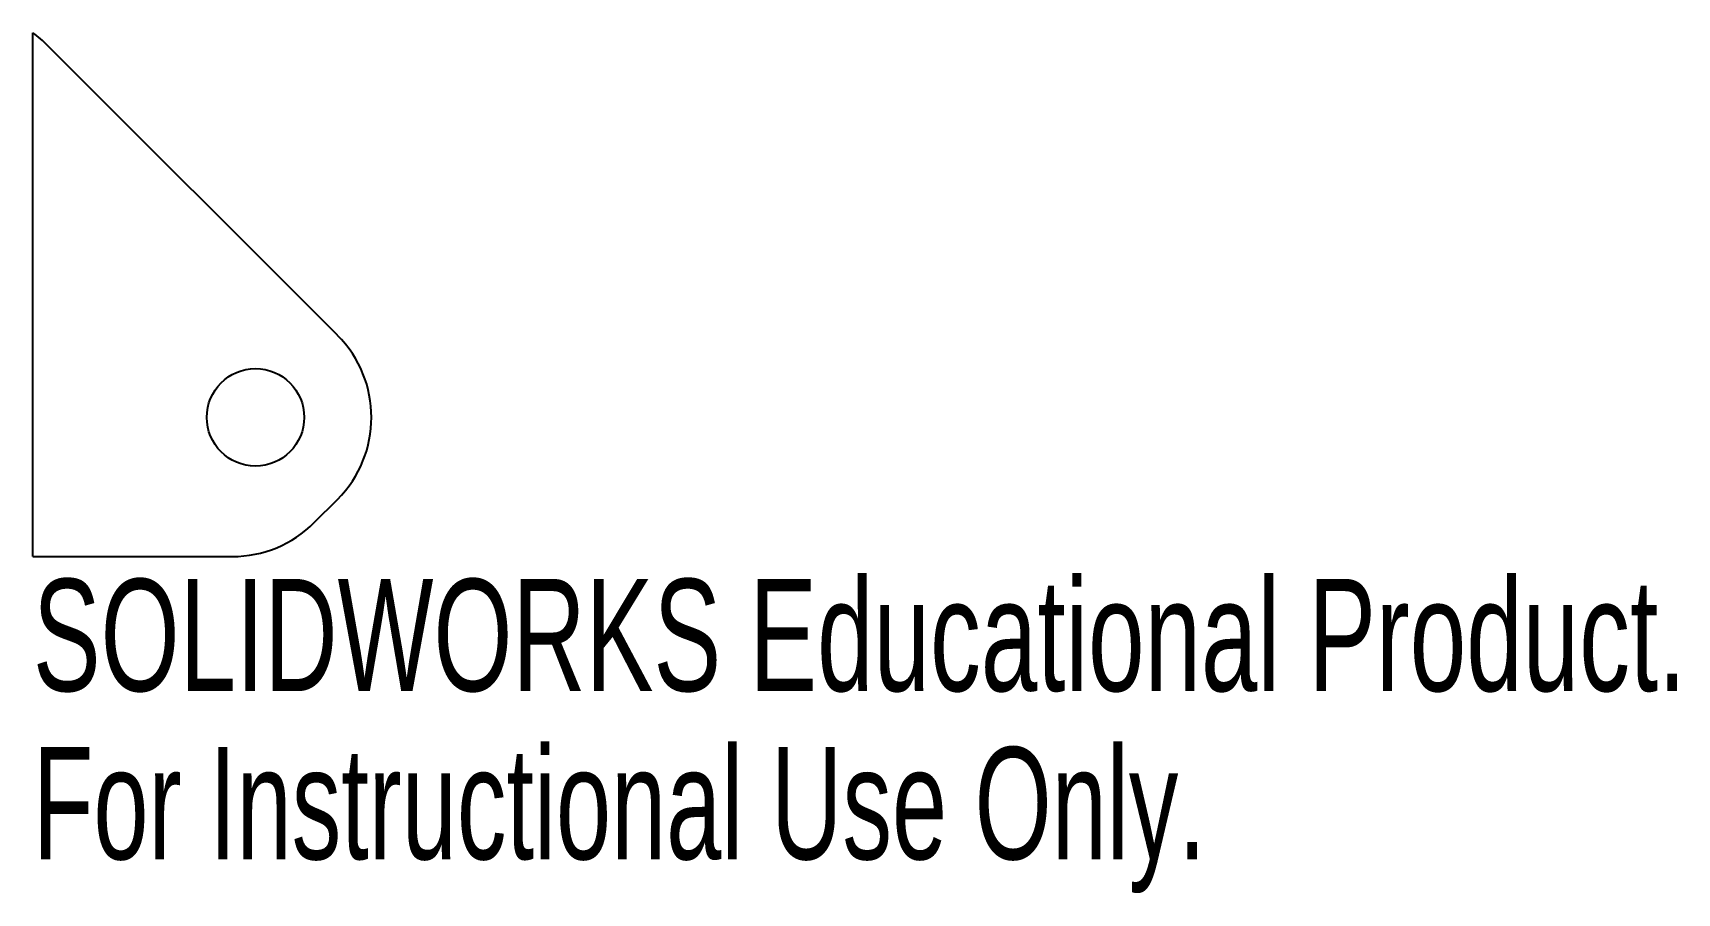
# Model space of a CAD drawing. Extents: x 4.4 to 75.3, y -32.2 to 4.9.
import ezdxf
from ezdxf.enums import TextEntityAlignment as Align

# ---------------------------------------------------------------- set-up
doc = ezdxf.new("R2010")
doc.units = 0
doc.layers.get('0').update_dxf_attribs({"linetype": 'CONTINUOUS'})

msp = doc.modelspace()

# ---------------------------------------------------------------- linework, layer by layer
at = {"color": 7, "linetype": 'CONTINUOUS'}
for p, q in [((4.4, -17.65), (4.4, 4.923)), ((17.536, -8.114), (5.036, 4.386)), ((16.536, -16.186), (17.536, -15.186)), ((4.4, -17.65), (13, -17.65))]:
    msp.add_line(p, q, dxfattribs=at)
msp.add_circle((14, -11.65), 2.1, dxfattribs=at)
for centre, start, end in [((1.5, 0.85), 45, 54.54946), ((14, -11.65), 315, 45), ((13, -12.65), 270, 315)]:
    msp.add_arc(centre, 5, start, end, dxfattribs=at)

# ---------------------------------------------------------------- texts
for s, width, p in [('SOLIDWORKS Educational Product.', 0.677419, (4.4, -24.9)), ('For Instructional Use Only.', 0.661111, (4.4, -32.151))]:
    msp.add_text(s, height=4.83362, dxfattribs=dict(at, width=width)).set_placement(p, align=Align.BOTTOM_LEFT)

doc.saveas('drawing.dxf')
